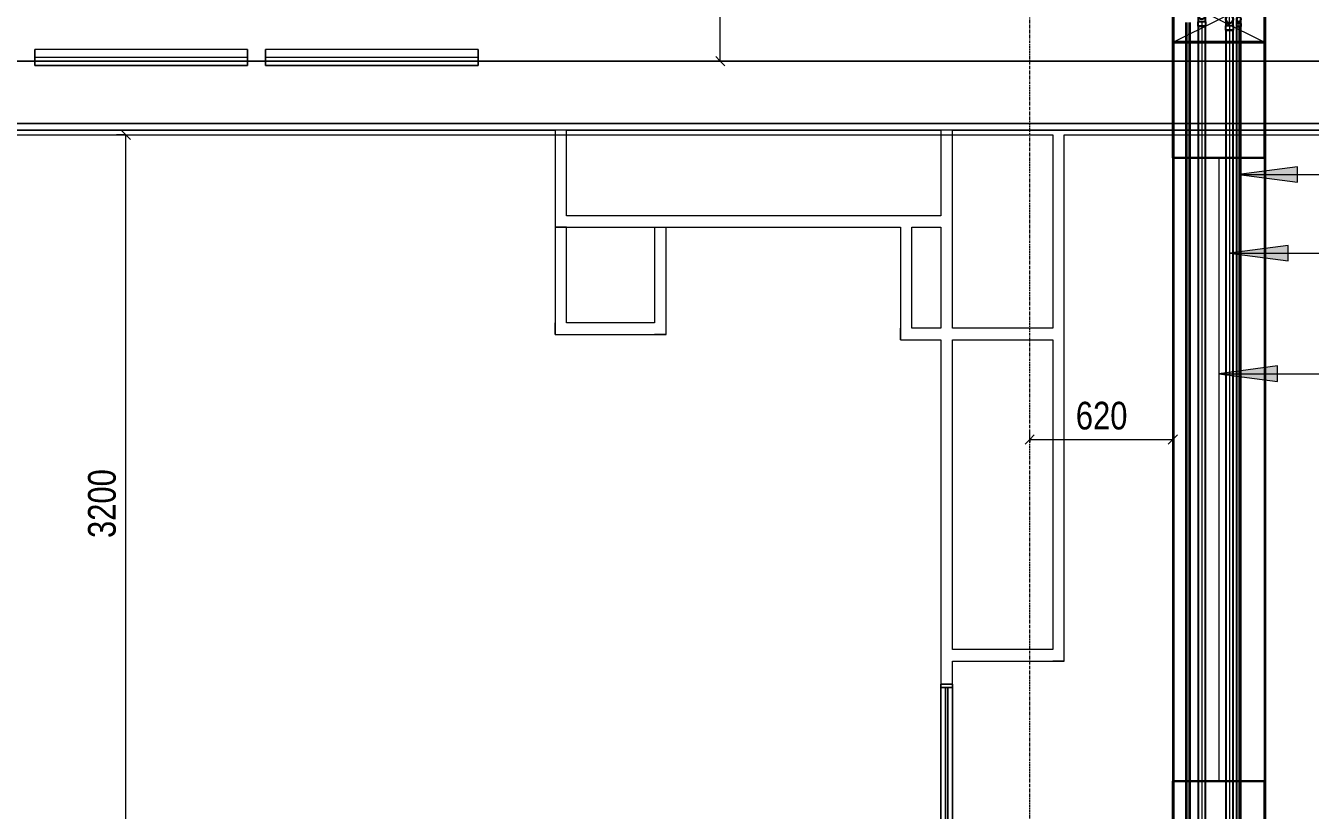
# Model space of a CAD drawing. Header units: millimetres. Extents: x -21597 to 3742, y 49379 to 62073.
# Drawn here: x -8849 to -3283, y 55190 to 58590 of the extents above; entities that cross this region are included whole.
import ezdxf

# ---------------------------------------------------------------- set-up
doc = ezdxf.new("R2010")
doc.units = ezdxf.units.MM
doc.linetypes.add('Grid Line', pattern=[22.225, 12.7, -3.175, 3.175, -3.175])
for name, color, linetype, lineweight in [('A-ANNO-DIMS', 7, 'Continuous', 9), ('A-ANNO-DIMS-80', 7, 'Continuous', 9), ('A-WALL', 7, 'Continuous', 9), ('E-CABL-TRAY', 7, 'Continuous', 25), ('E-CABL-TRAY-CNTR', 7, 'Continuous', 5), ('E-CABL-TRAY-IDEN', 7, 'Continuous', 9), ('P-PIPE', 7, 'Continuous', 25), ('P-PIPE-CNTR', 7, 'Continuous', 5), ('P-PIPE-IDEN', 7, 'Continuous', 9), ('S-GRID', 7, 'Continuous', 9)]:
    doc.layers.add(name, color=color, linetype=linetype, lineweight=lineweight)
for name, color, linetype, lineweight, true_color in [('A-FLOR', 7, 'Continuous', 9, 0x007f00), ('A-GLAZ', 7, 'Continuous', 9, 0x00007f), ('E-CABL-TRAY-ANNO', 7, 'Continuous', 5, 0x007f00)]:
    doc.layers.add(name, color=color, linetype=linetype, lineweight=lineweight, true_color=true_color)
doc.styles.add('Arial_2', font='arial.ttf', dxfattribs={"width": 0.8, "height": 120})
doc.dimstyles.new('AK_DIM_2_0_Arial_đỏ', dxfattribs={"dimscale": 304.8, "dimtxt": 122.431128, "dimasz": 0.131234, "dimexe": 0.131234, "dimexo": 0.131234, "dimgap": 0.026247, "dimtad": 1, "dimdec": 0, "dimzin": 0, "dimdsep": 46, "dimtxsty": 'Arial_2', "dimblk1": 'OBLIQUE', "dimblk2": 'OBLIQUE', "dimsah": 1, "dimcen": 0.09, "dimadec": 0, "dimazin": 0, "dimtfac": 1, "dimtdec": 4, "dimtix": 1, "dimtmove": 0, "dimatfit": 3, "dimfxl": 1, "dimtvp": 1, "dimtolj": 1, "dimtzin": 0, "dimarcsym": 2})

# ---------------------------------------------------------------- blocks, each defined once
blk = doc.blocks.new('AK_OViewTuongPanel - 2000x1200-1199252-MẶT BẰNG ỐNG GAS KHU H_N')
at = {"layer": 'A-GLAZ', "color": 9, "lineweight": 13, "true_color": 0xaaaad4}
for p, q in [((-1015, 25), (-1015, -25)), ((-1015, 25), (1015, 25)), ((-1015, 25), (1015, 25)), ((-1015, -25), (-1015, 25)), ((1000, 25), (-1000, 25)), ((-1000, 25), (1000, 25)), ((-1000, -25), (-1000, 25)), ((-1000, 25), (-1000, -25)), ((1000, 5), (-1000, 5)), ((-1000, 5), (-1000, -5)), ((-1000, -5), (-1000, 5)), ((-1000, 5), (1000, 5)), ((1000, -25), (1000, 25)), ((1000, -25), (1000, 25)), ((1000, -5), (1000, 5)), ((1000, 5), (1000, -5)), ((1015, 25), (1015, -25)), ((1015, 25), (1015, -25)), ((1015, -25), (-1015, -25)), ((1015, -25), (-1015, -25)), ((-1000, -5), (1000, -5)), ((1000, -5), (-1000, -5)), ((1000, -25), (-1000, -25)), ((-1000, -25), (1000, -25))]:
    blk.add_line(p, q, dxfattribs=at)
blk = doc.blocks.new('M_Window-Louvers - 1000x1000mm-1207723-MẶT BẰNG ỐNG GAS KHU H_N')
at = {"layer": 'A-GLAZ', "color": 9, "lineweight": 13, "true_color": 0xaaaad4}
for p, q in [((-460.5, 8.65), (-460.5, -26.275)), ((-460.5, -26.275), (-460.5, 8.65)), ((460.5, 8.65), (-460.5, 8.65)), ((-460.5, 8.65), (460.5, 8.65)), ((-460.5, 8.65), (-460.5, -26.275)), ((-460.5, -26.275), (-460.5, 8.65)), ((460.5, 8.65), (-460.5, 8.65)), ((-460.5, 8.65), (460.5, 8.65)), ((-460.5, 8.65), (-460.5, -26.275)), ((-460.5, -26.275), (-460.5, 8.65)), ((460.5, 8.65), (-460.5, 8.65)), ((-460.5, 8.65), (460.5, 8.65)), ((-460.5, 8.65), (-460.5, -26.275)), ((-460.5, -26.275), (-460.5, 8.65)), ((460.5, 8.65), (-460.5, 8.65)), ((-460.5, 8.65), (460.5, 8.65)), ((-460.5, 8.65), (-460.5, -26.275)), ((-460.5, -26.275), (-460.5, 8.65)), ((460.5, 8.65), (-460.5, 8.65)), ((-460.5, 8.65), (460.5, 8.65)), ((-460.5, 8.65), (-460.5, -26.275)), ((-460.5, -26.275), (-460.5, 8.65)), ((460.5, 8.65), (-460.5, 8.65)), ((-460.5, 8.65), (460.5, 8.65)), ((-460.5, 8.65), (-460.5, -26.275)), ((-460.5, -26.275), (-460.5, 8.65)), ((460.5, 8.65), (-460.5, 8.65)), ((-460.5, 8.65), (460.5, 8.65)), ((-460.5, 8.65), (-460.5, -26.275)), ((-460.5, -26.275), (-460.5, 8.65)), ((460.5, 8.65), (-460.5, 8.65)), ((-460.5, 8.65), (460.5, 8.65)), ((-460.5, 8.65), (-460.5, -26.275)), ((-460.5, -26.275), (-460.5, 8.65)), ((460.5, 8.65), (-460.5, 8.65)), ((-460.5, 8.65), (460.5, 8.65)), ((-460.5, 8.65), (-460.5, -26.275)), ((-460.5, -26.275), (-460.5, 8.65)), ((460.5, 8.65), (-460.5, 8.65)), ((-460.5, 8.65), (460.5, 8.65)), ((-460.5, 8.65), (-460.5, -26.275)), ((-460.5, -26.275), (-460.5, 8.65)), ((460.5, 8.65), (-460.5, 8.65)), ((-460.5, 8.65), (460.5, 8.65)), ((-460.5, 8.65), (-460.5, -26.275)), ((-460.5, -26.275), (-460.5, 8.65)), ((460.5, 8.65), (-460.5, 8.65)), ((-460.5, 8.65), (460.5, 8.65)), ((-460.5, 8.65), (-460.5, -26.275)), ((-460.5, -26.275), (-460.5, 8.65)), ((460.5, 8.65), (-460.5, 8.65)), ((-460.5, 8.65), (460.5, 8.65)), ((-460.5, 8.65), (-460.5, -26.275)), ((-460.5, -26.275), (-460.5, 8.65)), ((460.5, 8.65), (-460.5, 8.65)), ((-460.5, 8.65), (460.5, 8.65)), ((-460.5, 8.65), (-460.5, -26.275)), ((-460.5, -26.275), (-460.5, 8.65)), ((460.5, 8.65), (-460.5, 8.65)), ((-460.5, 8.65), (460.5, 8.65)), ((-460.5, 8.65), (-460.5, -26.275)), ((-460.5, -26.275), (-460.5, 8.65)), ((460.5, 8.65), (-460.5, 8.65)), ((-460.5, 8.65), (460.5, 8.65)), ((-460.5, 8.65), (-460.5, -26.275)), ((-460.5, -26.275), (-460.5, 8.65)), ((460.5, 8.65), (-460.5, 8.65)), ((-460.5, 8.65), (460.5, 8.65)), ((-460.5, 8.65), (-460.5, -26.275)), ((-460.5, -26.275), (-460.5, 8.65)), ((460.5, 8.65), (-460.5, 8.65)), ((-460.5, 8.65), (460.5, 8.65)), ((-460.5, 8.65), (-460.5, -26.275)), ((-460.5, -26.275), (-460.5, 8.65)), ((460.5, 8.65), (-460.5, 8.65)), ((-460.5, 8.65), (460.5, 8.65)), ((-460.5, 8.65), (-460.5, -26.275)), ((-460.5, -26.275), (-460.5, 8.65)), ((460.5, 8.65), (-460.5, 8.65)), ((-460.5, 8.65), (460.5, 8.65)), ((-460.5, 8.65), (-460.5, -26.275)), ((-460.5, -26.275), (-460.5, 8.65)), ((460.5, 8.65), (-460.5, 8.65)), ((-460.5, 8.65), (460.5, 8.65)), ((-460.5, 8.65), (-460.5, -26.275)), ((-460.5, -26.275), (-460.5, 8.65)), ((460.5, 8.65), (-460.5, 8.65)), ((-460.5, 8.65), (460.5, 8.65)), ((460.5, 8.65), (460.5, -26.275)), ((460.5, -26.275), (460.5, 8.65)), ((460.5, 8.65), (460.5, -26.275)), ((460.5, -26.275), (460.5, 8.65)), ((460.5, 8.65), (460.5, -26.275)), ((460.5, -26.275), (460.5, 8.65)), ((460.5, 8.65), (460.5, -26.275)), ((460.5, -26.275), (460.5, 8.65)), ((460.5, 8.65), (460.5, -26.275)), ((460.5, -26.275), (460.5, 8.65)), ((460.5, 8.65), (460.5, -26.275)), ((460.5, -26.275), (460.5, 8.65)), ((460.5, 8.65), (460.5, -26.275)), ((460.5, -26.275), (460.5, 8.65)), ((460.5, 8.65), (460.5, -26.275)), ((460.5, -26.275), (460.5, 8.65)), ((460.5, 8.65), (460.5, -26.275)), ((460.5, -26.275), (460.5, 8.65)), ((460.5, 8.65), (460.5, -26.275)), ((460.5, -26.275), (460.5, 8.65)), ((460.5, 8.65), (460.5, -26.275)), ((460.5, -26.275), (460.5, 8.65)), ((460.5, 8.65), (460.5, -26.275)), ((460.5, -26.275), (460.5, 8.65)), ((460.5, 8.65), (460.5, -26.275)), ((460.5, -26.275), (460.5, 8.65)), ((460.5, 8.65), (460.5, -26.275)), ((460.5, -26.275), (460.5, 8.65)), ((460.5, 8.65), (460.5, -26.275)), ((460.5, -26.275), (460.5, 8.65)), ((460.5, 8.65), (460.5, -26.275)), ((460.5, -26.275), (460.5, 8.65)), ((460.5, 8.65), (460.5, -26.275)), ((460.5, -26.275), (460.5, 8.65)), ((460.5, 8.65), (460.5, -26.275)), ((460.5, -26.275), (460.5, 8.65)), ((460.5, 8.65), (460.5, -26.275)), ((460.5, -26.275), (460.5, 8.65)), ((460.5, 8.65), (460.5, -26.275)), ((460.5, -26.275), (460.5, 8.65)), ((460.5, 8.65), (460.5, -26.275)), ((460.5, -26.275), (460.5, 8.65)), ((460.5, 8.65), (460.5, -26.275)), ((460.5, -26.275), (460.5, 8.65)), ((-460.5, -26.275), (-460.5, -61.2)), ((-460.5, -61.2), (-460.5, -26.275)), ((-460.5, -26.275), (460.5, -26.275)), ((-460.5, -26.275), (460.5, -26.275)), ((-460.5, -26.275), (-460.5, -61.2)), ((-460.5, -61.2), (-460.5, -26.275)), ((-460.5, -26.275), (460.5, -26.275)), ((-460.5, -26.275), (460.5, -26.275)), ((-460.5, -26.275), (-460.5, -61.2)), ((-460.5, -61.2), (-460.5, -26.275)), ((-460.5, -26.275), (460.5, -26.275)), ((-460.5, -26.275), (460.5, -26.275)), ((-460.5, -26.275), (-460.5, -61.2)), ((-460.5, -61.2), (-460.5, -26.275)), ((-460.5, -26.275), (460.5, -26.275)), ((-460.5, -26.275), (460.5, -26.275)), ((-460.5, -26.275), (-460.5, -61.2)), ((-460.5, -61.2), (-460.5, -26.275)), ((-460.5, -26.275), (460.5, -26.275)), ((-460.5, -26.275), (460.5, -26.275)), ((-460.5, -26.275), (-460.5, -61.2)), ((-460.5, -61.2), (-460.5, -26.275)), ((-460.5, -26.275), (460.5, -26.275)), ((-460.5, -26.275), (460.5, -26.275)), ((-460.5, -26.275), (-460.5, -61.2)), ((-460.5, -61.2), (-460.5, -26.275)), ((-460.5, -26.275), (460.5, -26.275)), ((-460.5, -26.275), (460.5, -26.275)), ((-460.5, -26.275), (-460.5, -61.2)), ((-460.5, -61.2), (-460.5, -26.275)), ((-460.5, -26.275), (460.5, -26.275)), ((-460.5, -26.275), (460.5, -26.275)), ((-460.5, -26.275), (-460.5, -61.2)), ((-460.5, -61.2), (-460.5, -26.275)), ((-460.5, -26.275), (460.5, -26.275)), ((-460.5, -26.275), (460.5, -26.275)), ((-460.5, -26.275), (-460.5, -61.2)), ((-460.5, -61.2), (-460.5, -26.275)), ((-460.5, -26.275), (460.5, -26.275)), ((-460.5, -26.275), (460.5, -26.275)), ((-460.5, -26.275), (-460.5, -61.2)), ((-460.5, -61.2), (-460.5, -26.275)), ((-460.5, -26.275), (460.5, -26.275)), ((-460.5, -26.275), (460.5, -26.275)), ((-460.5, -26.275), (-460.5, -61.2)), ((-460.5, -61.2), (-460.5, -26.275)), ((-460.5, -26.275), (460.5, -26.275)), ((-460.5, -26.275), (460.5, -26.275)), ((-460.5, -26.275), (-460.5, -61.2)), ((-460.5, -61.2), (-460.5, -26.275)), ((-460.5, -26.275), (460.5, -26.275)), ((-460.5, -26.275), (460.5, -26.275)), ((-460.5, -26.275), (-460.5, -61.2)), ((-460.5, -61.2), (-460.5, -26.275)), ((-460.5, -26.275), (460.5, -26.275)), ((-460.5, -26.275), (460.5, -26.275)), ((-460.5, -26.275), (-460.5, -61.2)), ((-460.5, -61.2), (-460.5, -26.275)), ((-460.5, -26.275), (460.5, -26.275)), ((-460.5, -26.275), (460.5, -26.275)), ((-460.5, -26.275), (-460.5, -61.2)), ((-460.5, -61.2), (-460.5, -26.275)), ((-460.5, -26.275), (460.5, -26.275)), ((-460.5, -26.275), (460.5, -26.275)), ((-460.5, -26.275), (-460.5, -61.2)), ((-460.5, -61.2), (-460.5, -26.275)), ((-460.5, -26.275), (460.5, -26.275)), ((-460.5, -26.275), (460.5, -26.275)), ((-460.5, -26.275), (-460.5, -61.2)), ((-460.5, -61.2), (-460.5, -26.275)), ((-460.5, -26.275), (460.5, -26.275)), ((-460.5, -26.275), (460.5, -26.275)), ((-460.5, -26.275), (-460.5, -61.2)), ((-460.5, -61.2), (-460.5, -26.275)), ((-460.5, -26.275), (460.5, -26.275)), ((-460.5, -26.275), (460.5, -26.275)), ((-460.5, -26.275), (-460.5, -61.2)), ((-460.5, -61.2), (-460.5, -26.275)), ((-460.5, -26.275), (460.5, -26.275)), ((-460.5, -26.275), (460.5, -26.275)), ((-460.5, -26.275), (-460.5, -61.2)), ((-460.5, -61.2), (-460.5, -26.275)), ((-460.5, -26.275), (460.5, -26.275)), ((-460.5, -26.275), (460.5, -26.275)), ((-460.5, -26.275), (-460.5, -61.2)), ((-460.5, -61.2), (-460.5, -26.275)), ((-460.5, -26.275), (460.5, -26.275)), ((-460.5, -26.275), (460.5, -26.275)), ((460.5, -26.275), (460.5, -61.2)), ((460.5, -61.2), (460.5, -26.275)), ((460.5, -26.275), (460.5, -61.2)), ((460.5, -61.2), (460.5, -26.275)), ((460.5, -26.275), (460.5, -61.2)), ((460.5, -61.2), (460.5, -26.275)), ((460.5, -26.275), (460.5, -61.2)), ((460.5, -61.2), (460.5, -26.275)), ((460.5, -26.275), (460.5, -61.2)), ((460.5, -61.2), (460.5, -26.275)), ((460.5, -26.275), (460.5, -61.2)), ((460.5, -61.2), (460.5, -26.275)), ((460.5, -26.275), (460.5, -61.2)), ((460.5, -61.2), (460.5, -26.275)), ((460.5, -26.275), (460.5, -61.2)), ((460.5, -61.2), (460.5, -26.275)), ((460.5, -26.275), (460.5, -61.2)), ((460.5, -61.2), (460.5, -26.275)), ((460.5, -26.275), (460.5, -61.2)), ((460.5, -61.2), (460.5, -26.275)), ((460.5, -26.275), (460.5, -61.2)), ((460.5, -61.2), (460.5, -26.275)), ((460.5, -26.275), (460.5, -61.2)), ((460.5, -61.2), (460.5, -26.275)), ((460.5, -26.275), (460.5, -61.2)), ((460.5, -61.2), (460.5, -26.275)), ((460.5, -26.275), (460.5, -61.2)), ((460.5, -61.2), (460.5, -26.275)), ((460.5, -26.275), (460.5, -61.2)), ((460.5, -61.2), (460.5, -26.275)), ((460.5, -26.275), (460.5, -61.2)), ((460.5, -61.2), (460.5, -26.275)), ((460.5, -26.275), (460.5, -61.2)), ((460.5, -61.2), (460.5, -26.275)), ((460.5, -26.275), (460.5, -61.2)), ((460.5, -61.2), (460.5, -26.275)), ((460.5, -26.275), (460.5, -61.2)), ((460.5, -61.2), (460.5, -26.275)), ((460.5, -26.275), (460.5, -61.2)), ((460.5, -61.2), (460.5, -26.275)), ((460.5, -26.275), (460.5, -61.2)), ((460.5, -61.2), (460.5, -26.275)), ((460.5, -26.275), (460.5, -61.2)), ((460.5, -61.2), (460.5, -26.275)), ((-460.5, -61.2), (460.5, -61.2)), ((-460.5, -61.2), (460.5, -61.2)), ((-460.5, -61.2), (460.5, -61.2)), ((-460.5, -61.2), (460.5, -61.2)), ((-460.5, -61.2), (460.5, -61.2)), ((-460.5, -61.2), (460.5, -61.2)), ((-460.5, -61.2), (460.5, -61.2)), ((-460.5, -61.2), (460.5, -61.2)), ((-460.5, -61.2), (460.5, -61.2)), ((-460.5, -61.2), (460.5, -61.2)), ((-460.5, -61.2), (460.5, -61.2)), ((-460.5, -61.2), (460.5, -61.2)), ((-460.5, -61.2), (460.5, -61.2)), ((-460.5, -61.2), (460.5, -61.2)), ((-460.5, -61.2), (460.5, -61.2)), ((-460.5, -61.2), (460.5, -61.2)), ((-460.5, -61.2), (460.5, -61.2)), ((-460.5, -61.2), (460.5, -61.2)), ((-460.5, -61.2), (460.5, -61.2)), ((-460.5, -61.2), (460.5, -61.2)), ((-460.5, -61.2), (460.5, -61.2)), ((-460.5, -61.2), (460.5, -61.2)), ((-460.5, -61.2), (460.5, -61.2)), ((-460.5, -61.2), (460.5, -61.2)), ((-460.5, -61.2), (460.5, -61.2)), ((-460.5, -61.2), (460.5, -61.2)), ((-460.5, -61.2), (460.5, -61.2)), ((-460.5, -61.2), (460.5, -61.2)), ((-460.5, -61.2), (460.5, -61.2)), ((-460.5, -61.2), (460.5, -61.2)), ((-460.5, -61.2), (460.5, -61.2)), ((-460.5, -61.2), (460.5, -61.2)), ((-460.5, -61.2), (460.5, -61.2)), ((-460.5, -61.2), (460.5, -61.2)), ((-460.5, -61.2), (460.5, -61.2)), ((-460.5, -61.2), (460.5, -61.2)), ((-460.5, -61.2), (460.5, -61.2)), ((-460.5, -61.2), (460.5, -61.2)), ((-460.5, -61.2), (460.5, -61.2)), ((-460.5, -61.2), (460.5, -61.2)), ((-460.5, -61.2), (460.5, -61.2)), ((-460.5, -61.2), (460.5, -61.2)), ((-460.5, -61.2), (460.5, -61.2)), ((-460.5, -61.2), (460.5, -61.2))]:
    blk.add_line(p, q, dxfattribs=at)
blk = doc.blocks.new('AK-SGS-M3-A_rvt-1-MẶT BẰNG ỐNG GAS KHU H_N')
at = {"layer": 'A-WALL', "color": 253, "lineweight": 13, "true_color": 0xaaaaaa}
for p, q in [((-19948.6, 58436.9), (2973.8, 58436.9)), ((2973.8, 58436.9), (-19948.6, 58436.9)), ((2973.8, 58166.9), (-19596.1, 58166.9)), ((2973.8, 58166.9), (-19596.1, 58166.9)), ((-13958.6, 58116.9), (-4398.6, 58116.9)), ((-13958.6, 58116.9), (-4398.6, 58116.9)), ((-11988.6, 58136.9), (-6555.2, 58136.9)), ((-6555.2, 58136.9), (-11988.6, 58136.9)), ((-6555.2, 58136.9), (-6555.2, 57716.9)), ((-6505.2, 58136.9), (-6555.2, 58136.9)), ((-6555.2, 58136.9), (-6555.2, 57716.9)), ((-6505.2, 57766.9), (-6505.2, 58136.9)), ((-6505.2, 57766.9), (-6505.2, 58136.9)), ((-6505.2, 58136.9), (-4883.6, 58136.9)), ((-4883.6, 58136.9), (-6505.2, 58136.9)), ((-4833.6, 58136.9), (-4883.6, 58136.9)), ((-4883.6, 58136.9), (-4883.6, 57766.9)), ((-4883.6, 58136.9), (-4883.6, 57766.9)), ((-4833.6, 57279), (-4833.6, 58136.9)), ((-4833.6, 57279), (-4833.6, 58136.9)), ((-4833.6, 58136.9), (2973.8, 58136.9)), ((2973.8, 58136.9), (-4833.6, 58136.9)), ((-4398.6, 58116.9), (-4398.6, 57279)), ((-4398.6, 58116.9), (-4398.6, 57279)), ((-4348.6, 55836.9), (-4348.6, 58116.9)), ((-4348.6, 55836.9), (-4348.6, 58116.9)), ((-4348.6, 58116.9), (-158.6, 58116.9)), ((-4348.6, 58116.9), (-158.6, 58116.9)), ((-4883.6, 57766.9), (-6505.2, 57766.9)), ((-4883.6, 57766.9), (-6505.2, 57766.9)), ((-6505.2, 57716.9), (-6555.2, 57716.9)), ((-6555.2, 57716.9), (-6555.2, 57301.9)), ((-6555.2, 57716.9), (-6505.2, 57716.9)), ((-6555.2, 57716.9), (-6555.2, 57301.9)), ((-6505.2, 57716.9), (-6123.6, 57716.9)), ((-6505.2, 57716.9), (-5058.6, 57716.9)), ((-6505.2, 57301.9), (-6505.2, 57716.9)), ((-6505.2, 57301.9), (-6505.2, 57716.9)), ((-6123.6, 57716.9), (-6123.6, 57301.9)), ((-6123.6, 57716.9), (-6123.6, 57301.9)), ((-6123.6, 57716.9), (-6073.6, 57716.9)), ((-6073.6, 57716.9), (-5058.6, 57716.9)), ((-6073.6, 57251.9), (-6073.6, 57716.9)), ((-6073.6, 57251.9), (-6073.6, 57716.9)), ((-5058.6, 57716.9), (-5058.6, 57279)), ((-5058.6, 57716.9), (-5058.6, 57279)), ((-5008.6, 57716.9), (-4883.6, 57716.9)), ((-5008.6, 57716.9), (-4883.6, 57716.9)), ((-5008.6, 57279), (-5008.6, 57716.9)), ((-5008.6, 57279), (-5008.6, 57716.9)), ((-4883.6, 57716.9), (-4883.6, 57279)), ((-4883.6, 57716.9), (-4883.6, 57279)), ((-6555.2, 57301.9), (-6555.2, 57251.9)), ((-6555.2, 57251.9), (-6555.2, 57301.9)), ((-6123.6, 57301.9), (-6505.2, 57301.9)), ((-6123.6, 57301.9), (-6505.2, 57301.9)), ((-5058.6, 57279), (-5058.6, 57229)), ((-5058.6, 57229), (-5058.6, 57279)), ((-4883.6, 57279), (-5008.6, 57279)), ((-4883.6, 57279), (-5008.6, 57279)), ((-4398.6, 57279), (-4833.6, 57279)), ((-4398.6, 57279), (-4833.6, 57279)), ((-6555.2, 57251.9), (-6123.6, 57251.9)), ((-6555.2, 57251.9), (-6123.6, 57251.9)), ((-6123.6, 57251.9), (-6073.6, 57251.9)), ((-6073.6, 57251.9), (-6123.6, 57251.9)), ((-5058.6, 57229), (-4883.6, 57229)), ((-5058.6, 57229), (-4883.6, 57229)), ((-4883.6, 57229), (-4883.6, 49908.3)), ((-4883.6, 57229), (-4883.6, 49908.3)), ((-4833.6, 55886.9), (-4833.6, 57229)), ((-4833.6, 55886.9), (-4833.6, 57229)), ((-4833.6, 57229), (-4398.6, 57229)), ((-4833.6, 57229), (-4398.6, 57229)), ((-4398.6, 57229), (-4398.6, 55886.9)), ((-4398.6, 57229), (-4398.6, 55886.9)), ((-4398.6, 55886.9), (-4833.6, 55886.9)), ((-4398.6, 55886.9), (-4833.6, 55886.9)), ((-4833.6, 53216.9), (-4833.6, 55836.9)), ((-4833.6, 53216.9), (-4833.6, 55836.9)), ((-4833.6, 55836.9), (-4398.6, 55836.9)), ((-4833.6, 55836.9), (-4398.6, 55836.9)), ((-4398.6, 55836.9), (-4348.6, 55836.9)), ((-4348.6, 55836.9), (-4398.6, 55836.9))]:
    blk.add_line(p, q, dxfattribs=at)
at = {"layer": 'A-GLAZ', "color": 9, "lineweight": 13, "true_color": 0xaaaad4}
for name, p, rotation in [('M_Window-Louvers - 1000x1000mm-1207723-MẶT BẰNG ỐNG GAS KHU H_N', (-8348.7, 58425.6), 180), ('M_Window-Louvers - 1000x1000mm-1207723-MẶT BẰNG ỐNG GAS KHU H_N', (-7348.8, 58425.6), 180), ('AK_OViewTuongPanel - 2000x1200-1199252-MẶT BẰNG ỐNG GAS KHU H_N', (-4858.6, 54721.9), 269.9999999999999)]:
    blk.add_blockref(name, p, dxfattribs=dict(at, rotation=rotation))
blk = doc.blocks.new('MangCap_CoLen - MaKem-2148150-MẶT BẰNG ỐNG GAS KHU H_N')
at = {"layer": 'E-CABL-TRAY'}
for p, q in [((-3878.6, 59216.9), (-3876, 59216.9)), ((-3478.6, 59216.9), (-3878.6, 59216.9)), ((-3878.6, 59216.9), (-3878.6, 59166.9)), ((-3878.6, 59166.9), (-3878.6, 59216.9)), ((-3878.6, 59166.9), (-3878.6, 58516.9)), ((-3878.6, 58716.9), (-3878.6, 59166.9)), ((-3876, 59216.9), (-3481.1, 59216.9)), ((-3876, 59216.9), (-3876, 59166.9)), ((-3876, 59216.9), (-3876, 59166.9)), ((-3876, 59166.9), (-3876, 58716.9)), ((-3876, 58519.5), (-3876, 59166.9)), ((-3481.1, 59216.9), (-3478.6, 59216.9)), ((-3481.1, 59216.9), (-3481.1, 59166.9)), ((-3481.1, 59216.9), (-3481.1, 59166.9)), ((-3481.1, 59166.9), (-3481.1, 58519.5)), ((-3481.1, 58716.9), (-3481.1, 59166.9)), ((-3478.6, 59216.9), (-3478.6, 59166.9)), ((-3478.6, 59216.9), (-3478.6, 59166.9)), ((-3478.6, 59166.9), (-3478.6, 58716.9)), ((-3478.6, 58516.9), (-3478.6, 59166.9)), ((-3878.6, 58716.9), (-3876, 58716.9)), ((-3878.6, 58716.9), (-3878.6, 58516.9)), ((-3876, 58716.9), (-3878.6, 58716.9)), ((-3876, 58519.5), (-3876, 58716.9)), ((-3481.1, 58716.9), (-3478.6, 58716.9)), ((-3478.6, 58716.9), (-3481.1, 58716.9)), ((-3481.1, 58716.9), (-3481.1, 58519.5)), ((-3478.6, 58516.9), (-3478.6, 58716.9)), ((-3878.6, 58516.9), (-3478.6, 58516.9)), ((-3876, 58519.5), (-3481.1, 58519.5)), ((-3481.1, 58519.5), (-3876, 58519.5))]:
    blk.add_line(p, q, dxfattribs=at)
blk = doc.blocks.new('MangCap_CoXuong - MaKem-2148151-MẶT BẰNG ỐNG GAS KHU H_N')
at = {"layer": 'E-CABL-TRAY'}
for p, q in [((-3876, 58716.9), (-3878.6, 58716.9)), ((-3878.6, 58516.9), (-3878.6, 58716.9)), ((-3878.6, 58716.9), (-3876, 58716.9)), ((-3878.6, 58716.9), (-3878.6, 58066.9)), ((-3876, 58716.9), (-3876, 58519.5)), ((-3876, 58066.9), (-3876, 58716.9)), ((-3478.6, 58716.9), (-3481.1, 58716.9)), ((-3481.1, 58519.5), (-3481.1, 58716.9)), ((-3481.1, 58716.9), (-3478.6, 58716.9)), ((-3481.1, 58716.9), (-3481.1, 58066.9)), ((-3478.6, 58716.9), (-3478.6, 58516.9)), ((-3478.6, 58066.9), (-3478.6, 58716.9)), ((-3478.6, 58516.9), (-3878.6, 58516.9)), ((-3878.6, 58066.9), (-3878.6, 58516.9)), ((-3481.1, 58519.5), (-3876, 58519.5)), ((-3876, 58519.5), (-3481.1, 58519.5)), ((-3876, 58519.5), (-3876, 58066.9)), ((-3481.1, 58066.9), (-3481.1, 58519.5)), ((-3478.6, 58516.9), (-3478.6, 58066.9)), ((-3878.6, 58066.9), (-3878.6, 58016.9)), ((-3878.6, 58016.9), (-3878.6, 58066.9)), ((-3876, 58066.9), (-3876, 58016.9)), ((-3876, 58016.9), (-3876, 58066.9)), ((-3481.1, 58066.9), (-3481.1, 58016.9)), ((-3481.1, 58016.9), (-3481.1, 58066.9)), ((-3478.6, 58066.9), (-3478.6, 58016.9)), ((-3478.6, 58016.9), (-3478.6, 58066.9)), ((-3876, 58016.9), (-3878.6, 58016.9)), ((-3878.6, 58016.9), (-3478.6, 58016.9)), ((-3481.1, 58016.9), (-3876, 58016.9)), ((-3478.6, 58016.9), (-3481.1, 58016.9))]:
    blk.add_line(p, q, dxfattribs=at)
blk = doc.blocks.new('MangCap_CoVuong - MaKem-2148149-MẶT BẰNG ỐNG GAS KHU H_N')
at = {"layer": 'E-CABL-TRAY'}
for p, q in [((-600, -200), (-600, 200)), ((-600, 200), (200, 200)), ((-600, 197.5), (-600, 200)), ((-600, 200), (200, 200)), ((197.5, 197.5), (-600, 197.5)), ((-600, 197.5), (-600, -197.5)), ((-600, 197.5), (197.5, 197.5)), ((197.5, -600), (197.5, 197.5)), ((197.5, 197.5), (197.5, -600)), ((200, 200), (200, -600)), ((200, 200), (200, -600)), ((-600, -197.5), (-398.9, -197.5)), ((-600, -200), (-600, -197.5)), ((-398.9, -197.5), (-600, -197.5)), ((-400, -200), (-600, -200)), ((-400, -200), (-600, -200)), ((-200, -400), (-400, -200)), ((-200, -400), (-400, -200)), ((-398.9, -197.5), (-197.5, -398.9)), ((-197.5, -398.9), (-398.9, -197.5)), ((-200, -600), (-200, -400)), ((-200, -600), (-200, -400)), ((-197.5, -398.9), (-197.5, -600)), ((-197.5, -600), (-197.5, -398.9)), ((200, -600), (-200, -600)), ((-197.5, -600), (-200, -600)), ((-197.5, -600), (197.5, -600)), ((200, -600), (197.5, -600))]:
    blk.add_line(p, q, dxfattribs=at)
blk = doc.blocks.new('NoiGoc_OngDong - Standard-V7-MẶT BẰNG ỐNG GAS KHU H_N')
at = {"layer": 'P-PIPE', "color": 30, "true_color": 0xff8000}
for p, q in [((-3769.7, 58607.6), (-3769.7, 58588)), ((-3752.9, 58607.6), (-3769.7, 58607.6)), ((-3769.7, 58588), (-3752.9, 58588)), ((-3752.9, 58607.6), (-3768.7, 58607.6)), ((-3737, 58607.6), (-3752.9, 58607.6)), ((-3736.1, 58607.6), (-3752.9, 58607.6)), ((-3752.9, 58588), (-3736.1, 58588)), ((-3736.1, 58588), (-3736.1, 58607.6))]:
    blk.add_line(p, q, dxfattribs=at)
at = {"layer": 'P-PIPE', "color": 30, "true_color": 0xff8000, "flags": 128}
for points in [[(-3768.7, 58635.6), (-3768.7, 58635.6), (-3768.7, 58635.5), (-3768.7, 58635.4), (-3768.7, 58635.3), (-3768.7, 58635.1), (-3768.7, 58634.8), (-3768.7, 58634.5), (-3768.7, 58634.2), (-3768.7, 58633.8), (-3768.7, 58633.4), (-3768.7, 58633), (-3768.7, 58632.5), (-3768.7, 58631.9), (-3768.7, 58631.4), (-3768.7, 58630.7), (-3768.7, 58630.1), (-3768.7, 58629.4), (-3768.7, 58628.7), (-3768.7, 58627.9), (-3768.7, 58627.1), (-3768.7, 58626.3), (-3768.7, 58625.5), (-3768.7, 58624.6), (-3768.7, 58623.7), (-3768.7, 58622.7), (-3768.7, 58621.8), (-3768.7, 58620.8), (-3768.7, 58619.8), (-3768.7, 58618.8), (-3768.7, 58617.7), (-3768.7, 58616.7), (-3768.7, 58615.6), (-3768.7, 58614.5), (-3768.7, 58613.4), (-3768.7, 58612.3), (-3768.7, 58611.2), (-3768.7, 58610.1), (-3768.7, 58609), (-3768.7, 58607.9), (-3768.7, 58607.6)], [(-3737, 58607.6), (-3737, 58608.7), (-3737, 58609.8), (-3737, 58610.9), (-3737, 58612), (-3737, 58613.2), (-3737, 58614.2), (-3737, 58615.3), (-3737, 58616.4), (-3737, 58617.5), (-3737, 58618.5), (-3737, 58619.5), (-3737, 58620.5), (-3737, 58621.5), (-3737, 58622.5), (-3737, 58623.4), (-3737, 58624.3), (-3737, 58625.2), (-3737, 58626.1), (-3737, 58626.9), (-3737, 58627.7), (-3737, 58628.5), (-3737, 58629.2), (-3737, 58629.9), (-3737, 58630.6), (-3737, 58631.2), (-3737, 58631.8), (-3737, 58632.3), (-3737, 58632.8), (-3737, 58633.3), (-3737, 58633.7), (-3737, 58634.1), (-3737, 58634.5), (-3737, 58634.8), (-3737, 58635), (-3737, 58635.2), (-3737, 58635.4), (-3737, 58635.5), (-3737, 58635.6), (-3737, 58635.6)]]:
    blk.add_lwpolyline(points, dxfattribs=at)
at = {"layer": 'P-PIPE', "color": 30, "true_color": 0xff8000}
for radius, start, end in [(16.8, 90, 270), (16.8, 90, 270), (15.9, 90, 270), (16.8, 270, 90), (16.8, 270, 90), (15.9, 270, 90)]:
    blk.add_arc((-3752.9, 58635.6), radius, start, end, dxfattribs=at)
blk = doc.blocks.new('NoiGoc_OngDong - Standard-V5-MẶT BẰNG ỐNG GAS KHU H_N')
at = {"layer": 'P-PIPE', "color": 30, "true_color": 0xff8000}
for p, q in [((-3823.2, 58616.7), (-3823.2, 58603.4)), ((-3812.9, 58616.7), (-3823.2, 58616.7)), ((-3812.9, 58616.7), (-3822.4, 58616.7)), ((-3803.3, 58616.7), (-3812.9, 58616.7)), ((-3802.6, 58616.7), (-3812.9, 58616.7)), ((-3802.6, 58603.4), (-3802.6, 58616.7)), ((-3823.2, 58603.4), (-3812.9, 58603.4)), ((-3812.9, 58603.4), (-3802.6, 58603.4))]:
    blk.add_line(p, q, dxfattribs=at)
at = {"layer": 'P-PIPE', "color": 30, "true_color": 0xff8000, "flags": 128}
for points in [[(-3822.4, 58635.6), (-3822.4, 58635.6), (-3822.4, 58635.6), (-3822.4, 58635.5), (-3822.4, 58635.4), (-3822.4, 58635.3), (-3822.4, 58635.1), (-3822.4, 58634.9), (-3822.4, 58634.7), (-3822.4, 58634.4), (-3822.4, 58634.1), (-3822.4, 58633.8), (-3822.4, 58633.5), (-3822.4, 58633.1), (-3822.4, 58632.7), (-3822.4, 58632.3), (-3822.4, 58631.9), (-3822.4, 58631.4), (-3822.4, 58630.9), (-3822.4, 58630.4), (-3822.4, 58629.9), (-3822.4, 58629.3), (-3822.4, 58628.8), (-3822.4, 58628.2), (-3822.4, 58627.6), (-3822.4, 58626.9), (-3822.4, 58626.3), (-3822.4, 58625.6), (-3822.4, 58625), (-3822.4, 58624.3), (-3822.4, 58623.6), (-3822.4, 58622.9), (-3822.4, 58622.1), (-3822.4, 58621.4), (-3822.4, 58620.7), (-3822.4, 58619.9), (-3822.4, 58619.2), (-3822.4, 58618.4), (-3822.4, 58617.7), (-3822.4, 58616.9), (-3822.4, 58616.7)], [(-3803.3, 58616.7), (-3803.3, 58617.5), (-3803.3, 58618.2), (-3803.3, 58619), (-3803.3, 58619.7), (-3803.3, 58620.5), (-3803.3, 58621.2), (-3803.3, 58621.9), (-3803.3, 58622.7), (-3803.3, 58623.4), (-3803.3, 58624.1), (-3803.3, 58624.8), (-3803.3, 58625.5), (-3803.3, 58626.1), (-3803.3, 58626.8), (-3803.3, 58627.4), (-3803.3, 58628), (-3803.3, 58628.6), (-3803.3, 58629.2), (-3803.3, 58629.8), (-3803.3, 58630.3), (-3803.3, 58630.8), (-3803.3, 58631.3), (-3803.3, 58631.8), (-3803.3, 58632.2), (-3803.3, 58632.6), (-3803.3, 58633), (-3803.3, 58633.4), (-3803.3, 58633.7), (-3803.3, 58634.1), (-3803.3, 58634.4), (-3803.3, 58634.6), (-3803.3, 58634.8), (-3803.3, 58635), (-3803.3, 58635.2), (-3803.3, 58635.4), (-3803.3, 58635.5), (-3803.3, 58635.6), (-3803.3, 58635.6), (-3803.3, 58635.6)]]:
    blk.add_lwpolyline(points, dxfattribs=at)
at = {"layer": 'P-PIPE', "color": 30, "true_color": 0xff8000}
for radius, start, end in [(10.3, 90, 270), (10.3, 90, 270), (9.53, 90, 270), (10.3, 270, 90), (10.3, 270, 90), (9.53, 270, 90)]:
    blk.add_arc((-3812.9, 58635.6), radius, start, end, dxfattribs=at)
blk = doc.blocks.new('AK-SGS-M3-Hrvt_rvt-1-MẶT BẰNG ỐNG GAS KHU H_N')
at = {"layer": 'A-FLOR', "color": 9, "true_color": 0xaad4aa}
for p, q in [((-20048.6, 58166.9), (2973.8, 58166.9)), ((2973.8, 58166.9), (-20048.6, 58166.9))]:
    blk.add_line(p, q, dxfattribs=at)
at = {"layer": 'E-CABL-TRAY'}
for p, q in [((-3878.6, 58016.9), (-3876, 58016.9)), ((-3478.6, 58016.9), (-3878.6, 58016.9)), ((-3878.6, 58016.9), (-3878.6, 55316.9)), ((-3878.6, 58016.9), (-3878.6, 55316.9)), ((-3876, 58016.9), (-3481.1, 58016.9)), ((-3876, 58016.9), (-3876, 55316.9)), ((-3876, 58016.9), (-3876, 55316.9)), ((-3481.1, 58016.9), (-3478.6, 58016.9)), ((-3481.1, 58016.9), (-3481.1, 55316.9)), ((-3481.1, 58016.9), (-3481.1, 55316.9)), ((-3478.6, 58016.9), (-3478.6, 55316.9)), ((-3478.6, 58016.9), (-3478.6, 55316.9)), ((-3878.6, 55316.9), (-3478.6, 55316.9)), ((-3876, 55316.9), (-3878.6, 55316.9)), ((-3481.1, 55316.9), (-3876, 55316.9)), ((-3478.6, 55316.9), (-3481.1, 55316.9))]:
    blk.add_line(p, q, dxfattribs=at)
at = {"layer": 'E-CABL-TRAY-ANNO'}
for p, q in [((-3878.6, 58516.9), (-3878.6, 58716.9)), ((-3878.6, 58716.9), (-3478.6, 58516.9)), ((-3478.6, 58716.9), (-3878.6, 58516.9)), ((-3478.6, 58716.9), (-3478.6, 58516.9)), ((-3478.6, 58516.9), (-3878.6, 58516.9))]:
    blk.add_line(p, q, dxfattribs=at)
at = {"layer": 'E-CABL-TRAY-CNTR'}
blk.add_line((-3678.6, 58016.9), (-3678.6, 55316.9), dxfattribs=at)
at = {"layer": 'P-PIPE', "color": 30, "true_color": 0xff8000}
for p, q in [((-3822.4, 58603.4), (-3822.4, 54907.9)), ((-3803.3, 54907.9), (-3803.3, 58603.4)), ((-3768.7, 58588), (-3768.7, 54863.3)), ((-3752.9, 58588), (-3768.7, 58588)), ((-3752.9, 58588), (-3768.7, 58588)), ((-3737, 58588), (-3752.9, 58588)), ((-3737, 58588), (-3752.9, 58588)), ((-3737, 54863.3), (-3737, 58588)), ((-3648.7, 58570.6), (-3648.7, 54805.9)), ((-3632.9, 58570.6), (-3648.7, 58570.6)), ((-3632.9, 58570.6), (-3648.7, 58570.6)), ((-3617, 58570.6), (-3632.9, 58570.6)), ((-3617, 58570.6), (-3632.9, 58570.6)), ((-3617, 54805.9), (-3617, 58570.6)), ((-3602.4, 58586), (-3602.4, 54690.5)), ((-3592.9, 58586), (-3602.4, 58586)), ((-3592.9, 58586), (-3602.4, 58586)), ((-3583.3, 58586), (-3592.9, 58586)), ((-3583.3, 58586), (-3592.9, 58586)), ((-3583.3, 54690.5), (-3583.3, 58586))]:
    blk.add_line(p, q, dxfattribs=at)
at = {"layer": 'P-PIPE-CNTR', "color": 30, "true_color": 0xff8000}
for p, q in [((-3632.9, 58586.5), (-3632.9, 58650)), ((-3812.9, 58603.4), (-3812.9, 54907.9)), ((-3812.9, 58603.4), (-3812.9, 54907.9)), ((-3752.9, 58607.6), (-3752.9, 58588)), ((-3752.9, 58588), (-3752.9, 54863.3)), ((-3752.9, 58588), (-3752.9, 54863.3)), ((-3632.9, 58590.2), (-3632.9, 58570.6)), ((-3632.9, 58570.6), (-3632.9, 54805.9)), ((-3632.9, 58570.6), (-3632.9, 54805.9)), ((-3592.9, 58599.3), (-3592.9, 58586)), ((-3592.9, 58586), (-3592.9, 54690.5)), ((-3592.9, 58586), (-3592.9, 54690.5))]:
    blk.add_line(p, q, dxfattribs=at)
at = {"layer": 'E-CABL-TRAY', "lineweight": 25}
for name in ['MangCap_CoLen - MaKem-2148150-MẶT BẰNG ỐNG GAS KHU H_N', 'MangCap_CoXuong - MaKem-2148151-MẶT BẰNG ỐNG GAS KHU H_N']:
    blk.add_blockref(name, (0, 0), dxfattribs=at)
at = {"layer": 'E-CABL-TRAY', "lineweight": 25, "rotation": 270.0000000000001}
blk.add_blockref('MangCap_CoVuong - MaKem-2148149-MẶT BẰNG ỐNG GAS KHU H_N', (-3678.6, 54716.9), dxfattribs=at)
at = {"layer": 'P-PIPE', "lineweight": 25}
for name, p in [('NoiGoc_OngDong - Standard-V7-MẶT BẰNG ỐNG GAS KHU H_N', (0, 0)), ('NoiGoc_OngDong - Standard-V7-MẶT BẰNG ỐNG GAS KHU H_N', (120, -17.4)), ('NoiGoc_OngDong - Standard-V5-MẶT BẰNG ỐNG GAS KHU H_N', (220, -17.4))]:
    blk.add_blockref(name, p, dxfattribs=at)
blk = doc.blocks.new('DIMBLOCK1-MẶT BẰNG ỐNG GAS KHU H_N')
at = {"layer": 'A-ANNO-DIMS-80', "color": 1, "true_color": 0xff0000}
for p, q in [((-4498.6, 56796.6), (-4498.6, 56836.6)), ((-3878.6, 56796.6), (-3878.6, 56836.6)), ((-4498.6, 56796.6), (-4518.6, 56776.6)), ((-4498.6, 56796.6), (-4478.6, 56816.6)), ((-4498.6, 56796.6), (-3878.6, 56796.6)), ((-4498.6, 56796.6), (-4498.6, 56784.9)), ((-3878.6, 56796.6), (-3898.6, 56776.6)), ((-3878.6, 56796.6), (-3858.6, 56816.6)), ((-3878.6, 56796.6), (-3878.6, 56784.9))]:
    blk.add_line(p, q, dxfattribs=at)
at = {"layer": 'A-ANNO-DIMS-80', "color": 0, "insert": (-4298.8, 56960.4), "char_height": 120, "width": 264.451, "attachment_point": 1, "line_spacing_factor": 0.941778, "style": 'Arial_2'}
blk.add_mtext('620', dxfattribs=at)
blk = doc.blocks.new('_Oblique')
at = {"color": 0, "linetype": 'ByBlock', "lineweight": -2}
blk.add_line((-0.5, -0.5), (0.5, 0.5), dxfattribs=at)
blk = doc.blocks.new('DIMBLOCK3-MẶT BẰNG ỐNG GAS KHU H_N')
at = {"layer": 'A-ANNO-DIMS-80', "color": 1, "true_color": 0xff0000}
for p, q in [((-8414.9, 58116.9), (-8454.9, 58116.9)), ((-8414.9, 58116.9), (-8434.9, 58136.9)), ((-8414.9, 54916.9), (-8414.9, 58116.9)), ((-8414.9, 58116.9), (-8394.9, 58096.9)), ((-8414.9, 58116.9), (-8403.1, 58116.9)), ((-8414.9, 54916.9), (-8434.9, 54936.9)), ((-8414.9, 54916.9), (-8454.9, 54916.9)), ((-8414.9, 54916.9), (-8394.9, 54896.9)), ((-8414.9, 54916.9), (-8403.1, 54916.9))]:
    blk.add_line(p, q, dxfattribs=at)
at = {"layer": 'A-ANNO-DIMS-80', "color": 0, "insert": (-8578.6, 56370), "char_height": 120, "width": 352.602, "attachment_point": 1, "rotation": 90, "line_spacing_factor": 0.941778, "style": 'Arial_2'}
blk.add_mtext('3200', dxfattribs=at)
blk = doc.blocks.new('DIMBLOCK4-MẶT BẰNG ỐNG GAS KHU H_N')
at = {"layer": 'A-ANNO-DIMS-80', "color": 1, "true_color": 0xff0000}
for p, q in [((-5839.1, 60146.9), (-5879.1, 60146.9)), ((-5839.1, 60146.9), (-5859.1, 60166.9)), ((-5839.1, 58436.9), (-5839.1, 60146.9)), ((-5839.1, 60146.9), (-5819.1, 60126.9)), ((-5839.1, 60146.9), (-5827.4, 60146.9)), ((-5839.1, 58436.9), (-5859.1, 58456.9)), ((-5839.1, 58436.9), (-5879.1, 58436.9)), ((-5839.1, 58436.9), (-5819.1, 58416.9)), ((-5839.1, 58436.9), (-5827.4, 58436.9))]:
    blk.add_line(p, q, dxfattribs=at)
at = {"layer": 'A-ANNO-DIMS-80', "color": 0, "insert": (-6002.9, 59145), "char_height": 120, "width": 352.602, "attachment_point": 1, "rotation": 90, "line_spacing_factor": 0.941778, "style": 'Arial_2'}
blk.add_mtext('1710', dxfattribs=at)

msp = doc.modelspace()

# ---------------------------------------------------------------- hatches: boundary and pattern name
at = {"layer": 'E-CABL-TRAY-IDEN'}
msp.add_hatch(color=256, dxfattribs=at).paths.add_polyline_path([(-3678.6, 57082.1), (-3424.6, 57048.7), (-3424.6, 57115.5)])
at = {"layer": 'P-PIPE-IDEN'}
for points in [[(-3592.9, 57945.6), (-3338.9, 57912.2), (-3338.9, 57979)], [(-3632.9, 57604.9), (-3378.9, 57571.4), (-3378.9, 57638.3)]]:
    msp.add_hatch(color=256, dxfattribs=at).paths.add_polyline_path(points)

# ---------------------------------------------------------------- linework, layer by layer
at = {"layer": 'E-CABL-TRAY-IDEN'}
for p, q in [((-3424.6, 57115.5), (-3678.6, 57082.1)), ((-3424.6, 57048.7), (-3424.6, 57115.5)), ((-3678.6, 57082.1), (-3424.6, 57048.7)), ((-3678.6, 57082.1), (-2212, 57082.1))]:
    msp.add_line(p, q, dxfattribs=at)
at = {"layer": 'P-PIPE-IDEN'}
for p, q in [((-3338.9, 57979), (-3592.9, 57945.6)), ((-3592.9, 57945.6), (-3338.9, 57912.2)), ((-3592.9, 57945.6), (-1629.1, 57945.6)), ((-3338.9, 57912.2), (-3338.9, 57979)), ((-3378.9, 57638.3), (-3632.9, 57604.9)), ((-3378.9, 57571.4), (-3378.9, 57638.3)), ((-3632.9, 57604.9), (-3378.9, 57571.4)), ((-3632.9, 57604.9), (-1629.1, 57604.9))]:
    msp.add_line(p, q, dxfattribs=at)
at = {"layer": 'S-GRID', "linetype": 'Grid Line'}
for p, q in [((-4498.6, 49379.4), (-4498.6, 59870.5)), ((3742.2, 58436.9), (-21036.6, 58436.9))]:
    msp.add_line(p, q, dxfattribs=at)

# ---------------------------------------------------------------- block references
at = {"lineweight": 5}
for name in ['AK-SGS-M3-Hrvt_rvt-1-MẶT BẰNG ỐNG GAS KHU H_N', 'AK-SGS-M3-A_rvt-1-MẶT BẰNG ỐNG GAS KHU H_N']:
    msp.add_blockref(name, (0, 0), dxfattribs=at)

# ---------------------------------------------------------------- dimensions: what is measured, and where the dimension line sits
at = {"layer": 'A-ANNO-DIMS', "color": 1, "true_color": 0xff0000}
for base, p1, p2, override, picture, middle in [((-5839.1, 60146.9), (-5867.4, 58436.9), (-5867.4, 60146.9), {"dimpost": '<>', "dimfxl": 1710}, 'DIMBLOCK4-MẶT BẰNG ỐNG GAS KHU H_N', (-5908.4, 59291.9)), ((-8414.9, 58116.9), (-8443.1, 54916.9), (-8443.1, 58116.9), {"dimpost": '<>', "dimfxl": 3200}, 'DIMBLOCK3-MẶT BẰNG ỐNG GAS KHU H_N', (-8484.2, 56516.9))]:
    dim = msp.add_linear_dim(base=base, p1=p1, p2=p2, angle=90, dimstyle='AK_DIM_2_0_Arial_đỏ', override=override, dxfattribs=at)
    dim.commit()
    dim.dimension.update_dxf_attribs({"geometry": picture, "text_midpoint": middle})
dim = msp.add_linear_dim(base=(-3878.6, 56796.6), p1=(-4498.6, 56824.9), p2=(-3878.6, 56824.9), dimstyle='AK_DIM_2_0_Arial_đỏ', override={"dimpost": '<>', "dimfxl": 620}, dxfattribs=at)
dim.commit()
dim.dimension.update_dxf_attribs({"geometry": 'DIMBLOCK1-MẶT BẰNG ỐNG GAS KHU H_N', "text_midpoint": (-4188.6, 56865.9)})

doc.saveas('drawing.dxf')
